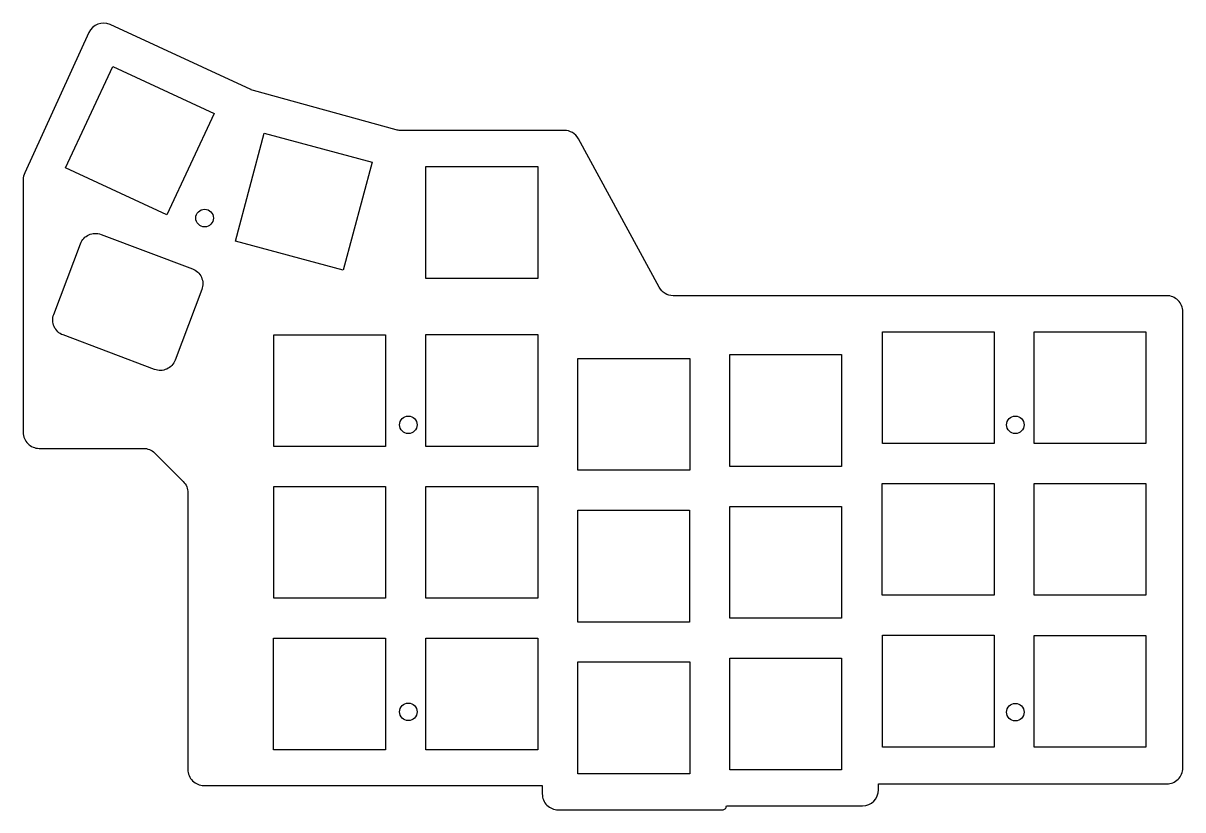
# Model space of a CAD drawing. Header units: millimetres. Extents: x -560 to -415, y 93 to 192.
import ezdxf

# ---------------------------------------------------------------- set-up
doc = ezdxf.new("R2010")
doc.units = ezdxf.units.MM
doc.layers.get('0').update_dxf_attribs({"linetype": 'CONTINUOUS'})

msp = doc.modelspace()

# ---------------------------------------------------------------- linework, layer by layer
for points in [[(-560.47, 140.7, 0.414214), (-558.47, 138.7), (-545.42, 138.7, -0.198912), (-544.01, 138.12), (-540.43, 134.54, -0.198912), (-539.84, 133.13), (-539.84, 98.47, 0.414214), (-537.84, 96.47), (-495.47, 96.47), (-495.47, 95.42, 0.414214), (-493.47, 93.42), (-472.92, 93.42, 0.414214), (-472.42, 93.92), (-455.37, 93.92, 0.412639), (-453.37, 95.94), (-453.37, 96.67), (-417.27, 96.67, 0.414214), (-415.27, 98.67), (-415.27, 155.82, 0.414214), (-417.27, 157.82), (-479.08, 157.82, -0.274868), (-480.83, 158.87), (-490.95, 177.48, 0.274868), (-492.7, 178.52), (-513.24, 178.52, -0.067318), (-513.78, 178.6), (-531.63, 183.52, -0.038215), (-531.92, 183.62, -0.005319), (-531.96, 183.64), (-549.59, 191.77, 0.410744), (-552.25, 190.78), (-560.28, 173.21, 0.108839), (-560.47, 172.37)], [(-556.64, 155.48), (-553.3, 164.33, -0.414214), (-550.72, 165.5), (-539.27, 161.18, -0.414214), (-538.1, 158.6), (-541.44, 149.75, -0.414214), (-544.02, 148.58), (-555.47, 152.9, -0.414214)]]:
    msp.add_lwpolyline(points, format="xyb", close=True)
for points in [[(-542.47, 167.93), (-555.16, 173.85), (-549.24, 186.54), (-536.55, 180.62)], [(-516.75, 174.53), (-520.38, 161.01), (-533.9, 164.64), (-530.28, 178.16)], [(-496.03, 173.99), (-496.03, 159.99), (-510.03, 159.99), (-510.03, 173.99)], [(-529.1, 152.93), (-515.1, 152.93), (-515.1, 138.93), (-529.1, 138.93)], [(-510.04, 152.95), (-496.04, 152.95), (-496.04, 138.95), (-510.04, 138.95)], [(-438.88, 153.29), (-438.88, 139.29), (-452.88, 139.29), (-452.88, 153.29)], [(-419.88, 153.29), (-419.88, 139.29), (-433.88, 139.29), (-433.88, 153.29)], [(-477.01, 149.95), (-477.01, 135.95), (-491.01, 135.95), (-491.01, 149.95)], [(-457.99, 150.44), (-457.99, 136.44), (-471.99, 136.44), (-471.99, 150.44)], [(-529.1, 133.92), (-515.1, 133.92), (-515.1, 119.92), (-529.1, 119.92)], [(-510.04, 133.94), (-496.04, 133.94), (-496.04, 119.94), (-510.04, 119.94)], [(-452.89, 134.29), (-438.89, 134.29), (-438.89, 120.29), (-452.89, 120.29)], [(-419.88, 134.29), (-419.88, 120.29), (-433.88, 120.29), (-433.88, 134.29)], [(-491.02, 130.94), (-477.02, 130.94), (-477.02, 116.94), (-491.02, 116.94)], [(-458, 131.43), (-458, 117.43), (-472, 117.43), (-472, 131.43)], [(-529.11, 114.92), (-515.11, 114.92), (-515.11, 100.92), (-529.11, 100.92)], [(-510.03, 114.94), (-496.03, 114.94), (-496.03, 100.94), (-510.03, 100.94)], [(-438.88, 115.29), (-438.88, 101.29), (-452.88, 101.29), (-452.88, 115.29)], [(-433.89, 115.27), (-419.89, 115.27), (-419.89, 101.27), (-433.89, 101.27)], [(-491.01, 111.94), (-477.01, 111.94), (-477.01, 97.94), (-491.01, 97.94)], [(-458, 112.43), (-458, 98.43), (-472, 98.43), (-472, 112.43)]]:
    msp.add_lwpolyline(points, close=True)
for centre in [(-537.75, 167.54), (-512.24, 141.65), (-436.24, 141.65), (-512.24, 105.7), (-436.24, 105.65)]:
    msp.add_circle(centre, 1.1)

doc.saveas('drawing.dxf')
